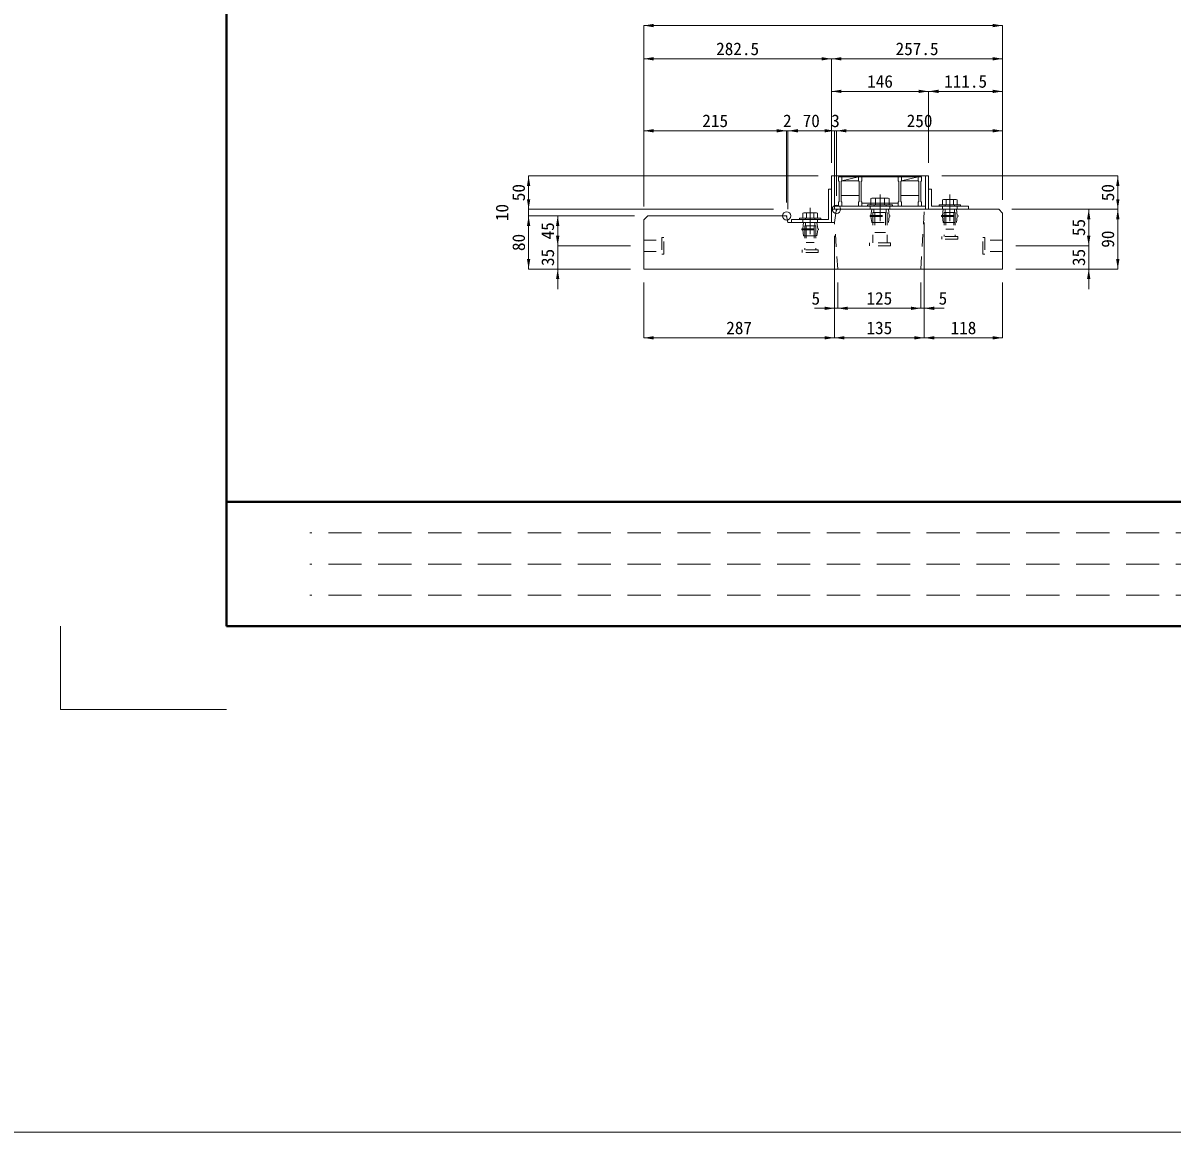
# Model space of a CAD drawing. Units: millimetres, scale not verified, with parts at other scales. Extents: x 58559 to 106559, y -58351 to -47326.
# Drawn here: x 92955 to 96412, y -58351 to -55015 of the extents above; entities that cross this region are included whole.
import ezdxf
from ezdxf.enums import TextEntityAlignment as Align

# ---------------------------------------------------------------- set-up
doc = ezdxf.new("R2010")
doc.units = ezdxf.units.MM
doc.header["$LTSCALE"] = 50
doc.header["$PDMODE"] = 32
doc.header["$PDSIZE"] = 25
for name, pattern in [('CHAIN', [18.5, 12, -1.5, 3.5, -1.5]), ('USER1', [3, 2, -1]), ('USER2', [1.35, 0.75, -0.6])]:
    doc.linetypes.add(name, pattern=pattern)
for name, color, linetype, lineweight in [('0_2', 1, 'Continuous', 13), ('Defpoints_3', 8, 'Continuous', 0), ('インサート', 92, 'USER2', 9), ('グレーチング', 7, 'Continuous', 9), ('作業エリア', 11, 'Continuous', 13), ('受枠', 3, 'Continuous', 9), ('図枠', 7, 'Continuous', 5), ('寸法線', 7, 'Continuous', 13), ('本体', 2, 'Continuous', 13)]:
    doc.layers.add(name, color=color, linetype=linetype, lineweight=lineweight)
doc.styles.add('ＭＳ ゴシック', font='')
doc.styles.get('ＭＳ ゴシック').set_extended_font_data('MS Gothic')

# ---------------------------------------------------------------- blocks, each defined once
blk = doc.blocks.new('filled_arrow')
at = {"color": 0, "linetype": 'Continuous', "lineweight": -2}
blk.add_solid([(7.5, 1.25), (0, 0), (7.5, -1.25)], dxfattribs=at)

msp = doc.modelspace()

# ---------------------------------------------------------------- linework, layer by layer
at = {"layer": '0_2'}
msp.add_line((74558.8, -58351.45), (106558.8, -58351.45), dxfattribs=at)
at = {"layer": 'Defpoints_3', "color": 1, "lineweight": 13}
for p, q in [((93067.4, -56830.02), (93067.4, -57080.02)), ((93067.4, -57080.02), (93567.4, -57080.02))]:
    msp.add_line(p, q, dxfattribs=at)
at = {"layer": 'インサート', "linetype": 'Continuous'}
for p, q in [((95571.44, -55561.56), (95495.44, -55561.56)), ((95495.44, -55561.56), (95495.44, -55566.16)), ((95571.44, -55561.56), (95571.44, -55566.16)), ((95711.44, -55561.56), (95775.44, -55561.56)), ((95711.44, -55561.56), (95711.44, -55566.16)), ((95775.44, -55561.56), (95775.44, -55566.16)), ((95571.44, -55566.16), (95495.44, -55566.16)), ((95711.44, -55566.16), (95775.44, -55566.16)), ((95291.44, -55601.56), (95355.44, -55601.56)), ((95291.44, -55601.56), (95291.44, -55606.16)), ((95291.44, -55606.16), (95355.44, -55606.16)), ((95355.44, -55601.56), (95355.44, -55606.16))]:
    msp.add_line(p, q, dxfattribs=at)
at = {"layer": 'インサート', "linetype": 'Continuous', "lineweight": 13}
for p, q in [((95509.46, -55541.56), (95505.74, -55543.25)), ((95505.74, -55543.25), (95505.74, -55561.56)), ((95561.14, -55561.56), (95505.74, -55561.56)), ((95557.43, -55541.56), (95509.46, -55541.56)), ((95557.43, -55541.56), (95561.14, -55543.25)), ((95561.14, -55543.25), (95561.14, -55561.56)), ((95724.48, -55545.56), (95721.54, -55547.25)), ((95721.54, -55547.25), (95721.54, -55561.56)), ((95721.54, -55561.56), (95765.34, -55561.56)), ((95724.48, -55545.56), (95762.41, -55545.56)), ((95762.41, -55545.56), (95765.34, -55547.25)), ((95765.34, -55547.25), (95765.34, -55561.56)), ((95304.48, -55585.56), (95301.54, -55587.25)), ((95301.54, -55587.25), (95301.54, -55601.56)), ((95304.48, -55585.56), (95342.41, -55585.56)), ((95342.41, -55585.56), (95345.34, -55587.25)), ((95345.34, -55587.25), (95345.34, -55601.56)), ((95301.54, -55601.56), (95345.34, -55601.56))]:
    msp.add_line(p, q, dxfattribs=at)
at = {"layer": 'インサート'}
for p, q in [((95515.44, -55561.56), (95515.44, -55566.16)), ((95551.44, -55561.56), (95551.44, -55566.16)), ((95729.44, -55561.56), (95729.44, -55566.16)), ((95757.44, -55561.56), (95757.44, -55566.16)), ((95503.44, -55593.66), (95563.44, -55593.66)), ((95503.44, -55593.66), (95503.44, -55596.66)), ((95503.44, -55596.66), (95563.44, -55596.66)), ((95505.94, -55593.66), (95508.44, -55575.16)), ((95505.94, -55596.66), (95508.44, -55615.16)), ((95508.44, -55575.16), (95558.44, -55575.16)), ((95511.64, -55585.16), (95555.24, -55585.16)), ((95511.64, -55585.16), (95511.64, -55676.16)), ((95514.54, -55575.16), (95514.54, -55585.16)), ((95517.44, -55585.16), (95517.44, -55645.16)), ((95549.44, -55585.16), (95549.44, -55645.16)), ((95552.34, -55575.16), (95552.34, -55585.16)), ((95555.24, -55585.16), (95555.24, -55676.16)), ((95560.94, -55593.66), (95558.44, -55575.16)), ((95560.94, -55596.66), (95558.44, -55615.16)), ((95563.44, -55593.66), (95563.44, -55596.66)), ((95718.44, -55593.66), (95768.44, -55593.66)), ((95718.44, -55593.66), (95718.44, -55596.66)), ((95718.44, -55596.66), (95768.44, -55596.66)), ((95720.94, -55593.66), (95723.44, -55575.16)), ((95720.94, -55596.66), (95723.44, -55615.16)), ((95723.44, -55575.16), (95763.44, -55575.16)), ((95726.94, -55585.16), (95759.94, -55585.16)), ((95726.94, -55585.16), (95726.94, -55657.16)), ((95729.19, -55575.16), (95729.19, -55585.16)), ((95731.44, -55585.16), (95731.44, -55635.16)), ((95755.44, -55585.16), (95755.44, -55635.16)), ((95757.69, -55575.16), (95757.69, -55585.16)), ((95759.94, -55585.16), (95759.94, -55657.16)), ((95765.94, -55593.66), (95763.44, -55575.16)), ((95765.94, -55596.66), (95763.44, -55615.16)), ((95768.44, -55593.66), (95768.44, -55596.66)), ((95300.94, -55633.66), (95303.44, -55615.16)), ((95303.44, -55615.16), (95343.44, -55615.16)), ((95306.94, -55625.16), (95339.94, -55625.16)), ((95306.94, -55625.16), (95306.94, -55697.16)), ((95309.19, -55615.16), (95309.19, -55625.16)), ((95309.44, -55601.56), (95309.44, -55606.16)), ((95311.44, -55625.16), (95311.44, -55675.16)), ((95335.44, -55625.16), (95335.44, -55675.16)), ((95337.44, -55601.56), (95337.44, -55606.16)), ((95337.69, -55615.16), (95337.69, -55625.16)), ((95339.94, -55625.16), (95339.94, -55697.16)), ((95345.94, -55633.66), (95343.44, -55615.16)), ((95508.44, -55615.16), (95558.44, -55615.16)), ((95723.44, -55615.16), (95763.44, -55615.16)), ((94882.44, -55660.16), (94876.44, -55660.16)), ((94876.44, -55660.16), (94876.44, -55710.16)), ((94882.44, -55710.16), (94882.44, -55660.16)), ((95298.44, -55633.66), (95348.44, -55633.66)), ((95298.44, -55633.66), (95298.44, -55636.66)), ((95298.44, -55636.66), (95348.44, -55636.66)), ((95300.94, -55636.66), (95303.44, -55655.16)), ((95303.44, -55655.16), (95343.44, -55655.16)), ((95345.94, -55636.66), (95343.44, -55655.16)), ((95348.44, -55633.66), (95348.44, -55636.66)), ((95517.44, -55645.16), (95549.44, -55645.16)), ((95719.44, -55665.16), (95719.44, -55657.16)), ((95767.44, -55657.16), (95719.44, -55657.16)), ((95767.44, -55665.16), (95719.44, -55665.16)), ((95731.44, -55635.16), (95755.44, -55635.16)), ((95767.44, -55657.16), (95767.44, -55665.16)), ((95842.44, -55660.16), (95848.44, -55660.16)), ((95842.44, -55710.16), (95842.44, -55660.16)), ((95848.44, -55660.16), (95848.44, -55710.16)), ((94822.44, -55668.16), (94876.44, -55668.16)), ((94822.44, -55668.16), (94822.44, -55702.16)), ((95299.44, -55705.16), (95299.44, -55697.16)), ((95347.44, -55697.16), (95299.44, -55697.16)), ((95311.44, -55675.16), (95335.44, -55675.16)), ((95347.44, -55697.16), (95347.44, -55705.16)), ((95501.44, -55685.16), (95501.44, -55676.16)), ((95565.44, -55676.16), (95501.44, -55676.16)), ((95565.44, -55685.16), (95501.44, -55685.16)), ((95565.44, -55676.16), (95565.44, -55685.16)), ((95902.44, -55668.16), (95848.44, -55668.16)), ((95902.44, -55668.16), (95902.44, -55702.16)), ((94822.44, -55702.16), (94876.44, -55702.16)), ((94876.44, -55710.16), (94882.44, -55710.16)), ((95347.44, -55705.16), (95299.44, -55705.16)), ((95848.44, -55710.16), (95842.44, -55710.16)), ((95902.44, -55702.16), (95848.44, -55702.16))]:
    msp.add_line(p, q, dxfattribs=at)
at = {"layer": 'インサート', "linetype": 'Continuous', "lineweight": 5}
for p, q in [((95519.59, -55543.25), (95519.59, -55561.56)), ((95547.29, -55543.25), (95547.29, -55561.56)), ((95732.49, -55547.25), (95732.49, -55561.56)), ((95754.39, -55547.25), (95754.39, -55561.56)), ((95312.49, -55587.25), (95312.49, -55601.56)), ((95334.39, -55587.25), (95334.39, -55601.56))]:
    msp.add_line(p, q, dxfattribs=at)
for centre, radius, start, end in [((95512.67, -55556.56), 15, 62.50883, 117.49117), ((95533.44, -55599.03), 57.47, 76.05376, 103.94624), ((95554.22, -55556.56), 15, 62.50883, 117.49117), ((95727.02, -55555.25), 9.7, 55.61575, 124.38425), ((95743.44, -55581.8), 36.24, 72.41205, 107.58795), ((95759.87, -55555.25), 9.7, 55.61575, 124.38425), ((95307.02, -55595.25), 9.7, 55.61575, 124.38425), ((95323.44, -55621.8), 36.24, 72.41205, 107.58795), ((95339.87, -55595.25), 9.7, 55.61575, 124.38425)]:
    msp.add_arc(centre, radius, start, end, dxfattribs=at)
at = {"layer": 'グレーチング'}
for p, q in [((95408.44, -55478.16), (95408.44, -55490.16)), ((95408.44, -55478.16), (95658.44, -55478.16)), ((95408.44, -55490.16), (95410.44, -55492.16)), ((95410.44, -55492.16), (95410.44, -55552.16)), ((95418.44, -55490.16), (95416.44, -55492.16)), ((95416.44, -55492.16), (95416.44, -55552.16)), ((95418.44, -55478.16), (95418.44, -55490.16)), ((95418.44, -55490.16), (95468.44, -55478.16)), ((95418.44, -55490.16), (95468.44, -55490.16)), ((95468.44, -55478.16), (95468.44, -55490.16)), ((95468.44, -55490.16), (95470.44, -55492.16)), ((95470.44, -55492.16), (95470.44, -55552.16)), ((95478.44, -55490.16), (95476.44, -55492.16)), ((95476.44, -55492.16), (95476.44, -55552.16)), ((95478.44, -55478.16), (95478.44, -55490.16)), ((95588.44, -55478.16), (95588.44, -55490.16)), ((95588.44, -55490.16), (95590.44, -55492.16)), ((95590.44, -55492.16), (95590.44, -55552.16)), ((95598.44, -55490.16), (95596.44, -55492.16)), ((95596.44, -55492.16), (95596.44, -55552.16)), ((95598.44, -55490.16), (95648.44, -55478.16)), ((95598.44, -55478.16), (95598.44, -55490.16)), ((95598.44, -55490.16), (95648.44, -55490.16)), ((95648.44, -55478.16), (95648.44, -55490.16)), ((95648.44, -55490.16), (95650.44, -55492.16)), ((95650.44, -55492.16), (95650.44, -55552.16)), ((95658.44, -55490.16), (95656.44, -55492.16)), ((95656.44, -55492.16), (95656.44, -55552.16)), ((95658.44, -55478.16), (95658.44, -55490.16)), ((95408.44, -55554.16), (95410.44, -55552.16)), ((95408.44, -55566.16), (95408.44, -55554.16)), ((95470.44, -55534.16), (95416.44, -55534.16)), ((95418.44, -55554.16), (95416.44, -55552.16)), ((95418.44, -55566.16), (95418.44, -55554.16)), ((95468.44, -55554.16), (95470.44, -55552.16)), ((95468.44, -55566.16), (95468.44, -55554.16)), ((95478.44, -55554.16), (95476.44, -55552.16)), ((95478.44, -55566.16), (95478.44, -55554.16)), ((95588.44, -55557.16), (95478.44, -55557.16)), ((95588.44, -55554.16), (95590.44, -55552.16)), ((95588.44, -55566.16), (95588.44, -55554.16)), ((95650.44, -55534.16), (95596.44, -55534.16)), ((95598.44, -55554.16), (95596.44, -55552.16)), ((95598.44, -55566.16), (95598.44, -55554.16)), ((95648.44, -55554.16), (95650.44, -55552.16)), ((95648.44, -55566.16), (95648.44, -55554.16)), ((95658.44, -55554.16), (95656.44, -55552.16)), ((95658.44, -55566.16), (95658.44, -55554.16)), ((95408.44, -55566.16), (95418.44, -55566.16)), ((95468.44, -55566.16), (95478.44, -55566.16)), ((95588.44, -55566.16), (95598.44, -55566.16)), ((95648.44, -55566.16), (95658.44, -55566.16))]:
    msp.add_line(p, q, dxfattribs=at)
at = {"layer": '作業エリア'}
for p, q in [((95247.53, -55595.16), (95252.44, -55595.16)), ((95252.44, -55595.16), (95253.41, -55599.98)), ((95402.44, -55575.16), (95401.68, -55580.27)), ((95407.61, -55575.16), (95402.44, -55575.16))]:
    msp.add_line(p, q, dxfattribs=at)
for p in [(95252.44, -55595.16), (95402.44, -55575.16)]:
    msp.add_point(p, dxfattribs=at)
at = {"layer": '受枠'}
for p, q in [((95387.44, -55475.16), (95679.44, -55475.16)), ((95387.44, -55475.16), (95387.44, -55575.16)), ((95387.44, -55475.16), (95387.44, -55615.16)), ((95396.44, -55475.16), (95396.44, -55575.16)), ((95670.44, -55475.16), (95670.44, -55575.16)), ((95679.44, -55475.16), (95679.44, -55575.16)), ((95378.44, -55606.16), (95378.44, -55515.16)), ((95378.44, -55515.16), (95387.44, -55515.16)), ((95688.44, -55515.16), (95679.44, -55515.16)), ((95688.44, -55566.16), (95688.44, -55515.16)), ((95387.44, -55575.16), (95799.44, -55575.16)), ((95396.44, -55566.16), (95670.44, -55566.16)), ((95799.44, -55566.16), (95688.44, -55566.16)), ((95799.44, -55575.16), (95799.44, -55566.16)), ((95267.44, -55615.16), (95267.44, -55606.16)), ((95267.44, -55606.16), (95378.44, -55606.16)), ((95387.44, -55615.16), (95267.44, -55615.16))]:
    msp.add_line(p, q, dxfattribs=at)
at = {"layer": '受枠', "linetype": 'CHAIN'}
for p, q in [((95533.44, -55530.66), (95533.44, -55610.66)), ((95743.44, -55530.66), (95743.44, -55610.66)), ((95323.44, -55570.66), (95323.44, -55650.66))]:
    msp.add_line(p, q, dxfattribs=at)
at = {"layer": '受枠', "linetype": 'USER2'}
for p, q in [((95503.44, -55566.16), (95503.44, -55575.16)), ((95563.44, -55566.16), (95563.44, -55575.16)), ((95721.44, -55566.16), (95721.44, -55575.16)), ((95765.44, -55566.16), (95765.44, -55575.16)), ((95301.44, -55606.16), (95301.44, -55615.16)), ((95345.44, -55606.16), (95345.44, -55615.16))]:
    msp.add_line(p, q, dxfattribs=at)
at = {"layer": '図枠', "lineweight": 40}
for p, q in [((93567.4, -56830.02), (93567.4, -49905.02)), ((93567.4, -56455.02), (103317.4, -56455.02)), ((93567.4, -56830.02), (103317.4, -56830.02))]:
    msp.add_line(p, q, dxfattribs=at)
at = {"layer": '図枠', "linetype": 'USER1', "lineweight": 9}
for p, q in [((97723.65, -56548.77), (93817.4, -56548.77)), ((97723.65, -56642.52), (93817.4, -56642.52)), ((97723.65, -56736.27), (93817.4, -56736.27))]:
    msp.add_line(p, q, dxfattribs=at)
at = {"layer": '寸法線'}
for p, q in [((94822.44, -55022.51), (95902.44, -55022.51)), ((94822.44, -55567.16), (94822.44, -55022.51)), ((95902.44, -55547.16), (95902.44, -55022.51)), ((94822.44, -55122.51), (95387.44, -55122.51)), ((94822.44, -55567.16), (94822.44, -55122.51)), ((95387.44, -55435.16), (95387.44, -55122.51)), ((95387.44, -55122.51), (95902.44, -55122.51)), ((95387.44, -55435.16), (95387.44, -55122.51)), ((95902.44, -55547.16), (95902.44, -55122.51)), ((95387.44, -55220.57), (95679.44, -55220.57)), ((95387.44, -55435.16), (95387.44, -55220.57)), ((95679.44, -55435.16), (95679.44, -55220.57)), ((95679.44, -55220.57), (95902.44, -55220.57)), ((95679.44, -55435.16), (95679.44, -55220.57)), ((95902.44, -55547.16), (95902.44, -55220.57)), ((94822.44, -55339.08), (95252.44, -55339.08)), ((94822.44, -55567.16), (94822.44, -55339.08)), ((95192.44, -55339.08), (95316.44, -55339.08)), ((95252.44, -55555.16), (95252.44, -55339.08)), ((95252.44, -55555.16), (95252.44, -55339.08)), ((95256.44, -55575.16), (95256.44, -55339.08)), ((95256.44, -55339.08), (95396.44, -55339.08)), ((95256.44, -55575.16), (95256.44, -55339.08)), ((95336.44, -55339.08), (95462.44, -55339.08)), ((95396.44, -55575.16), (95396.44, -55339.08)), ((95396.44, -55575.16), (95396.44, -55339.08)), ((95402.44, -55535.16), (95402.44, -55339.08)), ((95402.44, -55339.08), (95902.44, -55339.08)), ((95402.44, -55535.16), (95402.44, -55339.08)), ((95902.44, -55547.16), (95902.44, -55339.08)), ((94476, -55575.16), (94476, -55475.16)), ((95347.44, -55475.16), (94476, -55475.16)), ((95719.44, -55475.16), (96248.89, -55475.16)), ((96248.89, -55575.16), (96248.89, -55475.16)), ((94476, -55655.16), (94476, -55515.16)), ((95212.44, -55575.16), (94476, -55575.16)), ((95212.44, -55575.16), (94476, -55575.16)), ((94476, -55755.16), (94476, -55595.16)), ((94794.44, -55595.16), (94476, -55595.16)), ((94794.44, -55595.16), (94476, -55595.16)), ((94563.5, -55685.16), (94563.5, -55595.16)), ((94794.44, -55595.16), (94563.5, -55595.16)), ((95930.44, -55575.16), (96248.89, -55575.16)), ((95930.44, -55575.16), (96161.39, -55575.16)), ((95930.44, -55575.16), (96248.89, -55575.16)), ((96161.39, -55685.16), (96161.39, -55575.16)), ((96248.89, -55755.16), (96248.89, -55575.16)), ((94563.5, -55815.16), (94563.5, -55625.16)), ((95666.44, -55615.16), (95666.44, -55962.05)), ((95666.44, -55615.16), (95666.44, -55962.05)), ((95666.44, -55615.16), (95666.44, -55873.27)), ((96161.39, -55815.16), (96161.39, -55625.16)), ((95396.44, -55655.16), (95396.44, -55962.05)), ((95396.44, -55655.16), (95396.44, -55962.05)), ((95396.44, -55655.16), (95396.44, -55873.27)), ((94782.44, -55685.16), (94563.5, -55685.16)), ((94782.44, -55685.16), (94563.5, -55685.16)), ((95942.44, -55685.16), (96161.39, -55685.16)), ((95942.44, -55685.16), (96161.39, -55685.16)), ((94782.44, -55755.16), (94476, -55755.16)), ((94782.44, -55755.16), (94563.5, -55755.16)), ((95942.44, -55755.16), (96161.39, -55755.16)), ((95942.44, -55755.16), (96248.89, -55755.16)), ((94822.44, -55795.16), (94822.44, -55962.05)), ((95406.44, -55795.16), (95406.44, -55873.27)), ((95406.44, -55795.16), (95406.44, -55873.27)), ((95656.44, -55795.16), (95656.44, -55873.27)), ((95656.44, -55795.16), (95656.44, -55873.27)), ((95902.44, -55795.16), (95902.44, -55962.05)), ((95336.44, -55873.27), (95466.44, -55873.27)), ((95406.44, -55873.27), (95656.44, -55873.27)), ((95596.44, -55873.27), (95726.44, -55873.27)), ((94822.44, -55962.05), (95396.44, -55962.05)), ((95396.44, -55962.05), (95666.44, -55962.05)), ((95666.44, -55962.05), (95902.44, -55962.05))]:
    msp.add_line(p, q, dxfattribs=at)
at = {"layer": '本体'}
for p, q in [((94822.44, -55607.16), (94834.44, -55595.16)), ((94834.44, -55595.16), (95247.53, -55595.16)), ((95401.68, -55580.27), (95396.44, -55615.16)), ((95407.61, -55575.16), (95890.44, -55575.16)), ((95890.44, -55575.16), (95902.44, -55587.16)), ((95902.44, -55587.16), (95902.44, -55755.16)), ((94822.44, -55607.16), (94822.44, -55755.16)), ((95253.41, -55599.98), (95256.44, -55615.16)), ((95256.44, -55615.16), (95396.44, -55615.16)), ((94822.44, -55755.16), (95902.44, -55755.16))]:
    msp.add_line(p, q, dxfattribs=at)
at = {"layer": '本体', "linetype": 'USER2', "lineweight": 15}
for p, q in [((95656.44, -55755.16), (95666.44, -55575.16)), ((95406.44, -55755.16), (95396.44, -55615.16))]:
    msp.add_line(p, q, dxfattribs=at)
at = {"layer": '本体'}
for centre, start, end in [((95247.53, -55601.16), 11.30993, 90), ((95407.61, -55581.16), 90, 171.46923)]:
    msp.add_arc(centre, 6, start, end, dxfattribs=at)

# ---------------------------------------------------------------- block references
at = {"layer": '寸法線', "xscale": 4, "yscale": 4}
for p in [(94822.44, -55022.51), (94822.44, -55122.51), (95387.44, -55122.51), (95387.44, -55220.57), (95679.44, -55220.57), (94822.44, -55339.08), (95256.44, -55339.08), (95256.44, -55339.08), (95402.44, -55339.08), (95402.44, -55339.08), (95406.44, -55873.27), (95406.44, -55873.27), (95666.44, -55873.27), (94822.44, -55962.05), (95396.44, -55962.05), (95666.44, -55962.05)]:
    msp.add_blockref('filled_arrow', p, dxfattribs=at)
for p, rotation in [((95902.44, -55022.51), 180), ((95387.44, -55122.51), 180), ((95902.44, -55122.51), 180), ((95679.44, -55220.57), 180), ((95902.44, -55220.57), 180), ((95252.44, -55339.08), 180), ((95252.44, -55339.08), 180), ((95396.44, -55339.08), 180), ((95396.44, -55339.08), 180), ((95902.44, -55339.08), 180), ((94476, -55475.16), 270), ((96248.89, -55475.16), 270), ((94476, -55575.16), 90), ((94476, -55575.16), 90), ((96248.89, -55575.16), 90), ((94476, -55595.16), 270), ((94476, -55595.16), 270), ((94563.5, -55595.16), 270), ((96161.39, -55575.16), 270), ((96248.89, -55575.16), 270), ((94563.5, -55685.16), 90), ((94563.5, -55685.16), 90), ((96161.39, -55685.16), 90), ((96161.39, -55685.16), 90), ((94476, -55755.16), 90), ((96248.89, -55755.16), 90), ((94563.5, -55755.16), 270), ((96161.39, -55755.16), 270), ((95396.44, -55873.27), 180), ((95656.44, -55873.27), 180), ((95656.44, -55873.27), 180), ((95396.44, -55962.05), 180), ((95666.44, -55962.05), 180), ((95902.44, -55962.05), 180)]:
    msp.add_blockref('filled_arrow', p, dxfattribs=dict(at, rotation=rotation))

# ---------------------------------------------------------------- texts
at = {"layer": '寸法線', "style": 'ＭＳ ゴシック'}
for s, p in [('282.5', (95104.94, -55092.51)), ('257.5', (95644.94, -55092.51)), ('146', (95533.44, -55190.57)), ('111.5', (95790.94, -55190.57)), ('215', (95037.44, -55309.08)), ('2', (95254.44, -55309.08)), ('70', (95326.44, -55309.08)), ('3', (95399.44, -55309.08)), ('250', (95652.44, -55309.08)), ('5', (95340.19, -55843.27)), ('125', (95531.44, -55843.27)), ('5', (95722.69, -55843.27)), ('287', (95109.44, -55932.05)), ('135', (95531.44, -55932.05)), ('118', (95784.44, -55932.05))]:
    msp.add_text(s, height=37.98, dxfattribs=at).set_placement(p, align=Align.MIDDLE_CENTER)
for s, p in [('50', (94446, -55525.16)), ('50', (96218.89, -55525.16)), ('10', (94396, -55585.16)), ('45', (94533.5, -55640.16)), ('55', (96131.39, -55630.16)), ('80', (94446, -55675.16)), ('90', (96218.89, -55665.16)), ('35', (94533.5, -55720.16)), ('35', (96131.39, -55720.16))]:
    msp.add_text(s, height=37.98, rotation=90, dxfattribs=at).set_placement(p, align=Align.MIDDLE_CENTER)

doc.saveas('drawing.dxf')
